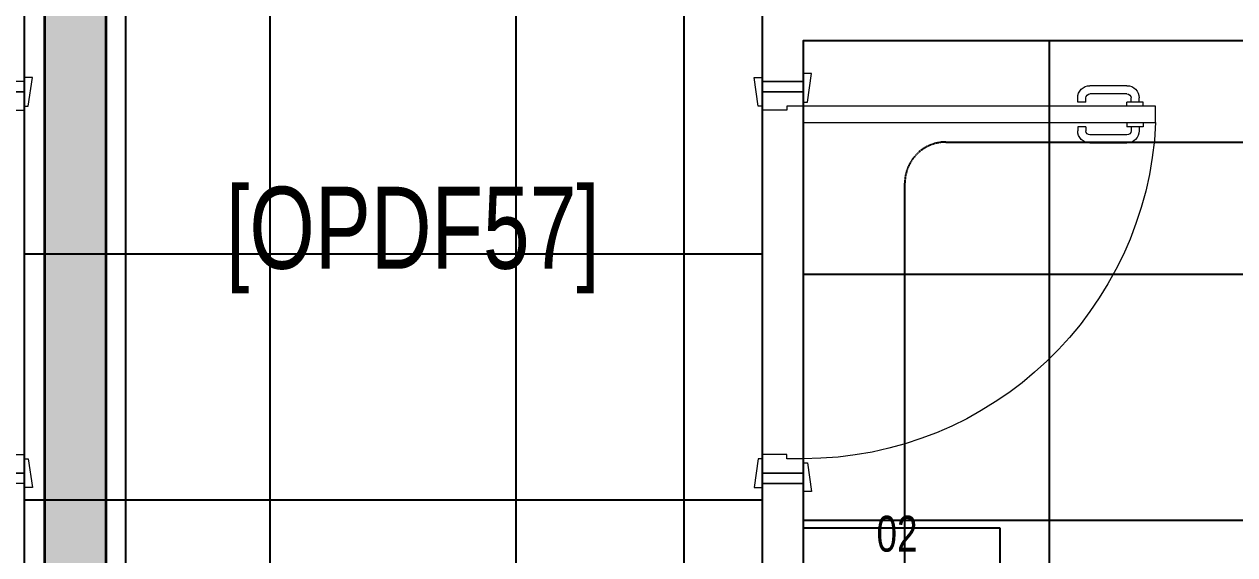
# Model space of a CAD drawing. Extents: x -12260 to 57327, y -29287 to 19916.
# Drawn here: x 23316 to 26268, y 3756 to 5050 of the extents above; entities that cross this region are included whole.
import ezdxf

# ---------------------------------------------------------------- set-up
doc = ezdxf.new("R2010")
doc.units = 0
doc.header["$LTSCALE"] = 0.25
doc.linetypes.add('DASHDOT', pattern=[25.4, 12.7, -6.35, 0, -6.35])
doc.linetypes.add('HIDDEN', pattern=[9.525, 6.35, -3.175])
for name, color, linetype, lineweight in [('01-First Floor-FUR$0$72_EGR_BASE_TEXT', 252, 'Continuous', 5), ('01-First Floor-FUR$0$72_EGR_EQP_TAG', 142, 'Continuous', 5), ('01-First Floor-FUR$0$LOADING', 253, 'Continuous', 5), ('01-First Floor-FUR$0$Walls', 251, 'Continuous', 5), ('01-First Floor-FUR$0$Wooden Joinery', 251, 'Continuous', 5), ('E-LITE-CLNG-CNDT', 6, 'DASHDOT', 35), ('E-POWR-FLOR-CNDT', 6, 'HIDDEN', 25), ('T-CABL-TRAY', 60, 'Continuous', 35)]:
    doc.layers.add(name, color=color, linetype=linetype, lineweight=lineweight)
doc.layers.add('01-First Floor-FUR$0$FALSE CEILING', color=251, linetype='Continuous')
doc.styles.add('01-First Floor-FUR$0$X3G_ENTITY_257CFD', font='swisscl.ttf', dxfattribs={"height": 200})
doc.styles.add('01-First Floor-FUR$0$X3G_ENTITY_9F38', font='swisscl.ttf', dxfattribs={"height": 0.2})

# ---------------------------------------------------------------- blocks, each defined once
blk = doc.blocks.new('01-First Floor-FUR$0$A$C72370EFE')
at = {"layer": '01-First Floor-FUR$0$Wooden Joinery'}
for p, q in [((-0.01, -0.04), (-0.02, -0.04)), ((-0.01, -0.03), (-0.01, -0.07)), ((0, -0.03), (-0.01, -0.03)), ((0.04, -0.03), (0.05, -0.03)), ((0.05, -0.03), (0.05, -0.07)), ((0.05, -0.04), (0.06, -0.04)), ((-0.05, -0.07), (-0.05, -0.16)), ((-0.03, -0.07), (-0.03, -0.16)), ((-0.01, -0.06), (-0.02, -0.06)), ((0, -0.07), (-0.01, -0.07)), ((0.04, -0.07), (0.05, -0.07)), ((0.05, -0.06), (0.06, -0.06)), ((0.07, -0.07), (0.07, -0.16)), ((0.09, -0.07), (0.09, -0.16)), ((-0.01, -0.17), (-0.02, -0.17)), ((-0.01, -0.17), (-0.01, -0.19)), ((0.05, -0.17), (0.06, -0.17)), ((0.05, -0.17), (0.05, -0.19)), ((-0.01, -0.19), (-0.02, -0.19)), ((0.05, -0.19), (0.06, -0.19))]:
    blk.add_line(p, q, dxfattribs=at)
for centre, radius, start, end in [((-0.02, -0.07), 0.03, 90, 180), ((0.06, -0.07), 0.03, 0, 90), ((-0.02, -0.07), 0.01, 90, 180), ((0.06, -0.07), 0.01, 0, 90), ((-0.02, -0.16), 0.03, 180, 270), ((-0.02, -0.16), 0.01, 180, 270), ((0.06, -0.16), 0.01, 270, 0), ((0.06, -0.16), 0.03, 270, 0)]:
    blk.add_arc(centre, radius, start, end, dxfattribs=at)
blk = doc.blocks.new('01-First Floor-FUR$0$A$C5DAD61B4')
at = {"layer": '01-First Floor-FUR$0$Wooden Joinery'}
for points in [[(80, 959.1), (80, 969.1), (10, 979.1), (10, 959.1)], [(940, 959.1), (940, 969.1), (1010, 979.1), (1010, 959.1)], [(70, 859.1), (70, 849.1), (0, 839.1), (0, 859.1)], [(120, 859.1), (120, 0), (80, 0), (80, 859.1)], [(950, 859.1), (950, 849.1), (1020, 839.1), (1020, 859.1)]]:
    blk.add_lwpolyline(points, close=True, dxfattribs=at)
for points in [[(45, 859.1), (45, 959.1), (20, 959.1), (20, 859.1), (45, 859.1)], [(45, 859.1), (80, 859.1), (80, 899.1), (90, 899.1), (90, 959.1), (45, 959.1), (45, 859.1)], [(975, 859.1), (940, 859.1), (940, 899.1), (930, 899.1), (930, 959.1), (975, 959.1), (975, 859.1)], [(975, 859.1), (975, 959.1), (1000, 959.1), (1000, 859.1), (975, 859.1)]]:
    blk.add_lwpolyline(points, dxfattribs=at)
blk.add_arc((80, 859.1), 860, 272.666, 0, dxfattribs=at)
at = {"layer": '01-First Floor-FUR$0$Wooden Joinery', "xscale": 999.9999999998854, "yscale": 999.9999999998854, "zscale": 999.9999999998854, "rotation": 180}
blk.add_blockref('01-First Floor-FUR$0$A$C72370EFE', (120, 0), dxfattribs=at)
blk = doc.blocks.new('01-First Floor-FUR')
at = {"layer": '01-First Floor-FUR$0$FALSE CEILING', "linetype": 'Continuous'}
for p, q in [((23915.6, -910), (23915.6, 8610)), ((24515.6, -910), (24515.6, 8610)), ((25815.6, 1440), (25815.6, 5010)), ((23315.6, 4490), (25115.6, 4490)), ((25215.6, 4440), (29215.6, 4440)), ((23315.6, 3890), (25115.6, 3890)), ((25215.6, 3840), (29215.6, 3840))]:
    blk.add_line(p, q, dxfattribs=at)
at = {"layer": '01-First Floor-FUR$0$FALSE CEILING'}
for p, q in [((25695.6, 3820.4, -0.1), (25215.6, 3820.4, -0.1)), ((25695.6, 1919.5, -0.1), (25695.6, 3820.4, -0.1))]:
    blk.add_line(p, q, dxfattribs=at)
for points in [[(23315.6, -910), (25115.6, -910), (25115.6, 8610), (23315.6, 8610)], [(29215.6, 1440), (25215.6, 1440), (25215.6, 5010), (29215.6, 5010)]]:
    blk.add_lwpolyline(points, close=True, dxfattribs=at)
at = {"layer": '01-First Floor-FUR$0$LOADING'}
for p, q in [((25695.6, 3820.4, -0.1), (25215.6, 3820.4, -0.1)), ((25695.6, 1919.5, -0.1), (25695.6, 3820.4, -0.1))]:
    blk.add_line(p, q, dxfattribs=at)
at = {"layer": '01-First Floor-FUR$0$Walls'}
for p, q in [((25115.6, 4910), (25115.6, 5210)), ((29215.6, 5010), (25215.6, 5010)), ((25215.6, 4910), (25215.6, 5010)), ((25215.6, 4910), (25115.6, 4910)), ((25115.6, 1240), (25115.6, 3930)), ((25215.6, 3930), (25115.6, 3930)), ((25215.6, 1440), (25215.6, 3930))]:
    blk.add_line(p, q, dxfattribs=at)
at = {"layer": '01-First Floor-FUR$0$Wooden Joinery', "rotation": 270}
blk.add_blockref('01-First Floor-FUR$0$A$C5DAD61B4', (22356.5, 4930), dxfattribs=at)
at = {"layer": '01-First Floor-FUR$0$Wooden Joinery', "xscale": -1, "rotation": 90}
blk.add_blockref('01-First Floor-FUR$0$A$C5DAD61B4', (26074.6, 4930), dxfattribs=at)
at = {"layer": '01-First Floor-FUR$0$72_EGR_BASE_TEXT', "insert": (24263.4, 4653.5, -0.1), "char_height": 200, "attachment_point": 2, "style": '01-First Floor-FUR$0$X3G_ENTITY_9F38'}
blk.add_mtext('[OPDF57]', dxfattribs=at)
at = {"layer": '01-First Floor-FUR$0$72_EGR_EQP_TAG', "insert": (25444, 3850.9, -0.1), "char_height": 87.47, "attachment_point": 2, "style": '01-First Floor-FUR$0$X3G_ENTITY_257CFD'}
blk.add_mtext('02', dxfattribs=at)
blk = doc.blocks.new('*U59')
at = {"lineweight": 0}
h = blk.add_hatch(dxfattribs=at)
h.set_pattern_fill('HEX', color=253, scale=8, angle=180, style=0)
h.set_pattern_definition([(180, (-15402.3, -2e-10), (6e-13, -43.99409), [25.4, -50.8]), (300, (-15402.3, -2e-10), (38.1, 21.99705), [25.4, -50.8]), (240, (-15427.7, -2e-10), (38.1, -21.99705), [25.4, -50.8])])
h.paths.add_polyline_path([(-8700.7, 150), (-8700.7, 0), (0, 0), (0, 150)])
at = {"color": 0}
for p, q in [((0, 150), (-8700.7, 150)), ((0, 0), (-8700.7, 0))]:
    blk.add_line(p, q, dxfattribs=at)
blk = doc.blocks.new('A$Cd86d5af4')
at = {"layer": 'T-CABL-TRAY', "linetype": 'Continuous', "rotation": 270}
blk.add_blockref('*U59', (-24275.4, -1623.5), dxfattribs=at)

msp = doc.modelspace()

# ---------------------------------------------------------------- linework, layer by layer
at = {"layer": 'E-POWR-FLOR-CNDT'}
msp.add_lwpolyline([(23439.3, -201.3), (23563.1, -77.5), (23563.1, 7559.2), (23439.3, 7682.9)], dxfattribs=at)
for points in [[(25215.6, 7052.6), (24924.3, 6739.9), (24924.3, 2960.6, -0.414214), (24849.3, 2885.6), (6785.8, 2885.6, -0.357236), (6712.3, 2945.9), (6553.3, 3736.9)], [(25339.3, 3191.2), (25463.1, 3314.9), (25463.1, 4662.5, -0.414214), (25563.1, 4762.5), (27276.6, 4762.5), (27400.3, 4886.3)]]:
    msp.add_lwpolyline(points, format="xyb", dxfattribs=at)

# ---------------------------------------------------------------- block references
at = {"layer": 'E-LITE-CLNG-CNDT'}
msp.add_blockref('01-First Floor-FUR', (0, 0), dxfattribs=at)
at = {"layer": 'E-POWR-FLOR-CNDT'}
msp.add_blockref('A$Cd86d5af4', (47641, 726), dxfattribs=at)

doc.saveas('drawing.dxf')
